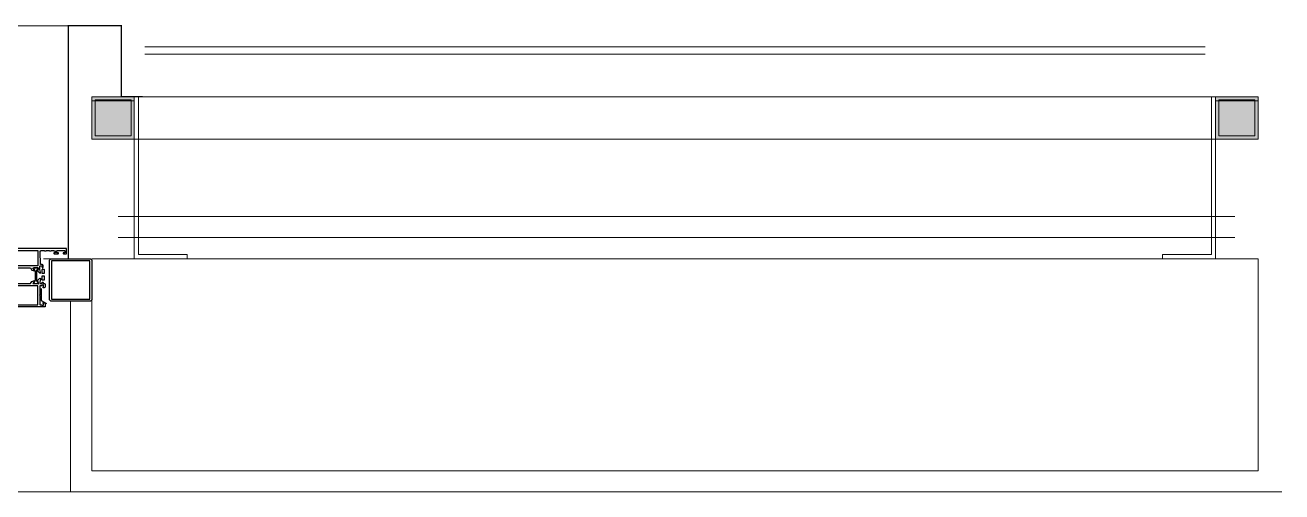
# Model space of a CAD drawing. Extents: x -9058 to 11890, y 0 to 7444.
# Drawn here: x 3358.8 to 3477.3, y 3763.9 to 3807.9 of the extents above; entities that cross this region are included whole.
import ezdxf

# ---------------------------------------------------------------- set-up
doc = ezdxf.new("R2010")
doc.units = 0
doc.header["$LTSCALE"] = 10
doc.header["$MEASUREMENT"] = 0
doc.layers.get('0').update_dxf_attribs({"color": 9, "lineweight": 9})
for name, color, linetype, lineweight in [('00', 9, 'Continuous', 9), ('06D', 9, 'Continuous', 9), ('10', 9, 'Continuous', 9), ('14', 9, 'Continuous', 9), ('33', 9, 'BATTING', 9)]:
    doc.layers.add(name, color=color, linetype=linetype, lineweight=lineweight)
doc.linetypes.add('BATTING', pattern='A,0.0001,-0.1,[134,ltypeshp.shx,S=0.1,R=0,X=-0.1,Y=0],-0.2,[134,ltypeshp.shx,S=0.1,R=180,X=0.1,Y=0],-0.1', length=0.4001)

# ---------------------------------------------------------------- blocks, each defined once
blk = doc.blocks.new('p-s-profil')
at = {"layer": '10'}
blk.add_lwpolyline([(9, 15.3), (4.6, 15.3), (4.6, 0.4), (0, 0.4), (0, 0), (5, 0), (5, 14.9), (9, 14.9), (9, 15.3)], dxfattribs=at)
blk.add_lwpolyline([(9, 15.3), (4.6, 15.3), (4.6, 0.4), (0, 0.4), (0, 0), (5, 0), (5, 14.9), (9, 14.9), (9, 15.3)], dxfattribs=at)
blk = doc.blocks.new('p-kutu_profil_40x40')
h = blk.add_hatch(color=256)
h.dxf.hatch_style = 1
h.paths.add_polyline_path([(0, 0), (4, 0), (4, 4), (0, 4)])
h = blk.add_hatch(color=255)
h.dxf.hatch_style = 1
h.paths.add_polyline_path([(0, 0), (4, 0), (4, 4), (0, 4)])
blk.add_lwpolyline([(0, 0), (4, 0), (4, 4), (0, 4)], close=True)
at = {"layer": '10'}
for points in [[(0, 4), (4, 4), (4, 0), (0, 0)], [(0, 4), (4, 4), (4, 0), (0, 0)], [(0, 0), (4, 0), (4, 4), (0, 4)], [(0.3, 3.7), (3.7, 3.7), (3.7, 0.3), (0.3, 0.3)], [(0.3, 3.7), (3.7, 3.7), (3.7, 0.3), (0.3, 0.3)]]:
    blk.add_lwpolyline(points, close=True, dxfattribs=at)
blk = doc.blocks.new('P-DOG-PORSCHE')
at = {"layer": '06D'}
for points in [[(-117.78, 24), (-2.22, 24)], [(-118, -20), (-2, -20)]]:
    blk.add_lwpolyline(points, dxfattribs=at)
at = {"layer": '06D', "lineweight": 25, "ltscale": 0.5}
blk.add_lwpolyline([(-5.36, -0.02, -0.131652), (-5.37, -0.07), (-5.48, -0.25, 0.131652), (-5.49, -0.27), (-5.49, -0.29, 0.414214), (-5.46, -0.32), (-5.1, -0.32, 0.414214), (-5.07, -0.29), (-5.07, -0.27, 0.131652), (-5.07, -0.25), (-5.18, -0.07, -0.131652), (-5.19, -0.02), (-5.19, 0.83, -0.131652), (-5.18, 0.88), (-5.07, 1.07, 0.131652), (-5.07, 1.08), (-5.07, 1.11, 0.414214), (-5.1, 1.14), (-5.46, 1.14, 0.414214), (-5.49, 1.11), (-5.49, 1.08, 0.131652), (-5.48, 1.07), (-5.37, 0.88, -0.131652), (-5.36, 0.83)], format="xyb", close=True, dxfattribs=at)
at = {"layer": '10', "lineweight": 25, "ltscale": 0.5}
for p, q in [((-4.78, -0.81), (-4.78, -0.99)), ((-4.78, -0.99), (-4.78, -1.95)), ((-4.78, -1.95), (-4.28, -2.22))]:
    blk.add_line(p, q, dxfattribs=at)
at = {"layer": '10', "const_width": 0.1}
blk.add_lwpolyline([(4.78, 17.3), (2.78, 17.3), (2.78, 24), (-2.22, 24), (-2.22, 2), (-4.57, 2)], dxfattribs=at)
at = {"layer": '10', "lineweight": 25, "ltscale": 0.5}
for points in [[(-7, 1.14), (-5.8, 1.14), (-5.67, 0.94), (-5.43, 0.85, 0.859449), (-5.4, 0.88), (-5.56, 1.14), (-5.09, 1.14, -1.229391), (-5.04, 1.11), (-5.09, 0.93, -0.283637), (-5.11, 0.91, 0.607471), (-5.12, 0.85), (-4.95, 0.68), (-4.93, 0.66, 0.700084), (-4.83, 0.74), (-4.9, 1), (-4.9, 1.3, -0.414214), (-4.87, 1.33), (-4.73, 1.33, -0.414214), (-4.7, 1.3), (-4.7, 1.15, 0.414214), (-4.69, 1.14), (-4.68, 1.14, 0.414214), (-4.58, 1.24), (-4.58, 1.33, 0.414214), (-4.7, 1.45), (-4.82, 1.45, -0.403083), (-4.85, 1.48), (-4.89, 2.67, -0.425337), (-4.79, 2.77), (-4.47, 2.77), (-4.47, 2.76), (-4.32, 2.76), (-4.32, 2.77), (-3.99, 2.77), (-3.99, 2.76), (-3.84, 2.76), (-3.84, 2.77), (-3.58, 2.77), (-3.58, 2.76), (-3.45, 2.76), (-3.45, 2.59, -0.414214), (-3.48, 2.56), (-3.58, 2.56), (-3.58, 2.51, 0.414214), (-3.53, 2.46), (-3.22, 2.46, 0.414214), (-3.15, 2.53), (-3.15, 2.55, 0.414214), (-3.16, 2.56), (-3.26, 2.56, -0.414214), (-3.31, 2.61), (-3.31, 2.73, -0.414214), (-3.26, 2.78), (-2.59, 2.78, -0.414214), (-2.54, 2.73), (-2.54, 2.61, -0.414214), (-2.59, 2.56), (-2.69, 2.56, 0.414214), (-2.7, 2.55), (-2.7, 2.53, 0.414214), (-2.63, 2.46), (-2.41, 2.46, 0.414214), (-2.4, 2.47), (-2.4, 2.95, 0.414214), (-2.41, 2.96), (-10.39, 2.96, 0.414214)], [(-4.48, -0.34, -0.414222), (-4.4, -0.42), (-4.4, -0.59, -0.414214), (-4.55, -0.74), (-4.59, -0.74, -0.414214), (-4.6, -0.73), (-4.6, -0.66, -0.366034), (-4.57, -0.64, 0.365977), (-4.55, -0.61), (-4.55, -0.52, 0.414214), (-4.58, -0.49), (-4.69, -0.49, 0.365977), (-4.72, -0.51, -0.365977), (-4.75, -0.54), (-4.87, -0.54, 0.414214), (-4.9, -0.57), (-4.9, -1.41), (-4.93, -1.44), (-4.9, -1.47), (-4.9, -2.31, 0.414214), (-4.87, -2.34), (-4.75, -2.34, -0.365977), (-4.72, -2.36, 0.365977), (-4.69, -2.39), (-4.58, -2.39, 0.414214), (-4.55, -2.36), (-4.55, -2.27, 0.365977), (-4.57, -2.24, -0.366034), (-4.6, -2.21), (-4.6, -2.15, -0.414214), (-4.59, -2.14), (-4.55, -2.14, -0.414214), (-4.4, -2.29), (-4.4, -2.53, -0.414214), (-4.41, -2.54), (-8.39, -2.54, -0.414214)], [(-7, -0.34), (-5.8, -0.34), (-5.67, -0.14), (-5.42, -0.04, -0.713664), (-5.4, -0.07), (-5.56, -0.34), (-5.09, -0.34, 1.229391), (-5.04, -0.31), (-5.09, -0.12, 0.283637), (-5.11, -0.1, -0.607471), (-5.12, -0.04), (-4.95, 0.13), (-4.93, 0.15, -0.700084), (-4.83, 0.07), (-4.9, -0.19), (-4.9, -0.31, 0.414214), (-4.87, -0.34), (-4.73, -0.34, 0.414214), (-4.7, -0.31), (-4.7, -0.2, -0.414214), (-4.69, -0.19), (-4.68, -0.19, -0.414214), (-4.58, -0.29), (-4.58, -0.31, 0.414214), (-4.55, -0.34), (-4.48, -0.34)]]:
    blk.add_lwpolyline(points, format="xyb", dxfattribs=at)
for points in [[(-7.71, 1.33), (-7.71, 1.8), (-7.7, 1.8), (-7.7, 2.3), (-7.71, 2.3), (-7.71, 2.77), (-5.09, 2.77), (-5.09, 2.3), (-5.1, 2.3), (-5.1, 1.8), (-5.09, 1.8), (-5.09, 1.33), (-6.32, 1.33), (-6.32, 1.35), (-6.47, 1.35), (-6.47, 1.33)], [(-0.2, -1.8), (-0.2, 1.8), (-3.8, 1.8), (-3.8, -1.8)], [(-7.7, -0.54), (-7.7, -2.34), (-5.1, -2.34), (-5.1, -0.54)]]:
    blk.add_lwpolyline(points, close=True, dxfattribs=at)
for points in [[(0, -1.8, -0.414214), (-0.2, -2), (-3.8, -2, -0.414214), (-4, -1.8), (-4, 1.8, -0.414214), (-3.8, 2), (-0.2, 2, -0.414214), (0, 1.8)], [(-4.5, 0.64, -0.414214), (-4.53, 0.61), (-4.66, 0.61, -0.414214), (-4.69, 0.64), (-4.69, 0.98, -0.414214), (-4.66, 1.01), (-4.53, 1.01, -0.414214), (-4.5, 0.98)], [(-4.5, 0.02, -0.414214), (-4.53, -0.01), (-4.66, -0.01, -0.414214), (-4.69, 0.02), (-4.69, 0.36, -0.414214), (-4.66, 0.39), (-4.53, 0.39, -0.414214), (-4.5, 0.36)]]:
    blk.add_lwpolyline(points, format="xyb", close=True, dxfattribs=at)
at = {"layer": '14'}
blk.add_lwpolyline([(-2, -20), (-2, -2)], dxfattribs=at)

msp = doc.modelspace()

# ---------------------------------------------------------------- linework, layer by layer
at = {"layer": '00'}
for points in [[(3365.06, 3785.87), (3475.06, 3785.87), (3475.06, 3765.87), (3365.06, 3765.87), (3365.06, 3765.87)], [(3365.06, 3765.87), (3365.06, 3785.87)]]:
    msp.add_lwpolyline(points, dxfattribs=at)
at = {"layer": '06D'}
for points in [[(3475.06, 3801.17), (3365.06, 3801.17)], [(3475.06, 3797.17), (3365.06, 3797.17)], [(3472.87, 3789.87), (3367.54, 3789.87)], [(3473.27, 3785.87), (3367.14, 3785.87)]]:
    msp.add_lwpolyline(points, dxfattribs=at)
at = {"layer": '10'}
for points in [[(3470.06, 3805.87), (3370.06, 3805.87)], [(3470.06, 3805.17), (3370.06, 3805.17)]]:
    msp.add_lwpolyline(points, dxfattribs=at)
at = {"layer": '14'}
msp.add_lwpolyline([(3363.06, 3781.87), (3363.06, 3763.87), (3477.31, 3763.87)], dxfattribs=at)
at = {"layer": '33', "ltscale": 0.2, "flags": 128}
msp.add_lwpolyline([(3472.87, 3787.87), (3367.54, 3787.87)], dxfattribs=at)

# ---------------------------------------------------------------- block references
for name, p in [('P-DOG-PORSCHE', (3365.06, 3783.87)), ('p-kutu_profil_40x40', (3365.06, 3797.17)), ('p-s-profil', (3466.06, 3785.87)), ('p-kutu_profil_40x40', (3471.06, 3797.17))]:
    msp.add_blockref(name, p)
at = {"xscale": -1}
msp.add_blockref('p-s-profil', (3374.06, 3785.87), dxfattribs=at)

doc.saveas('drawing.dxf')
